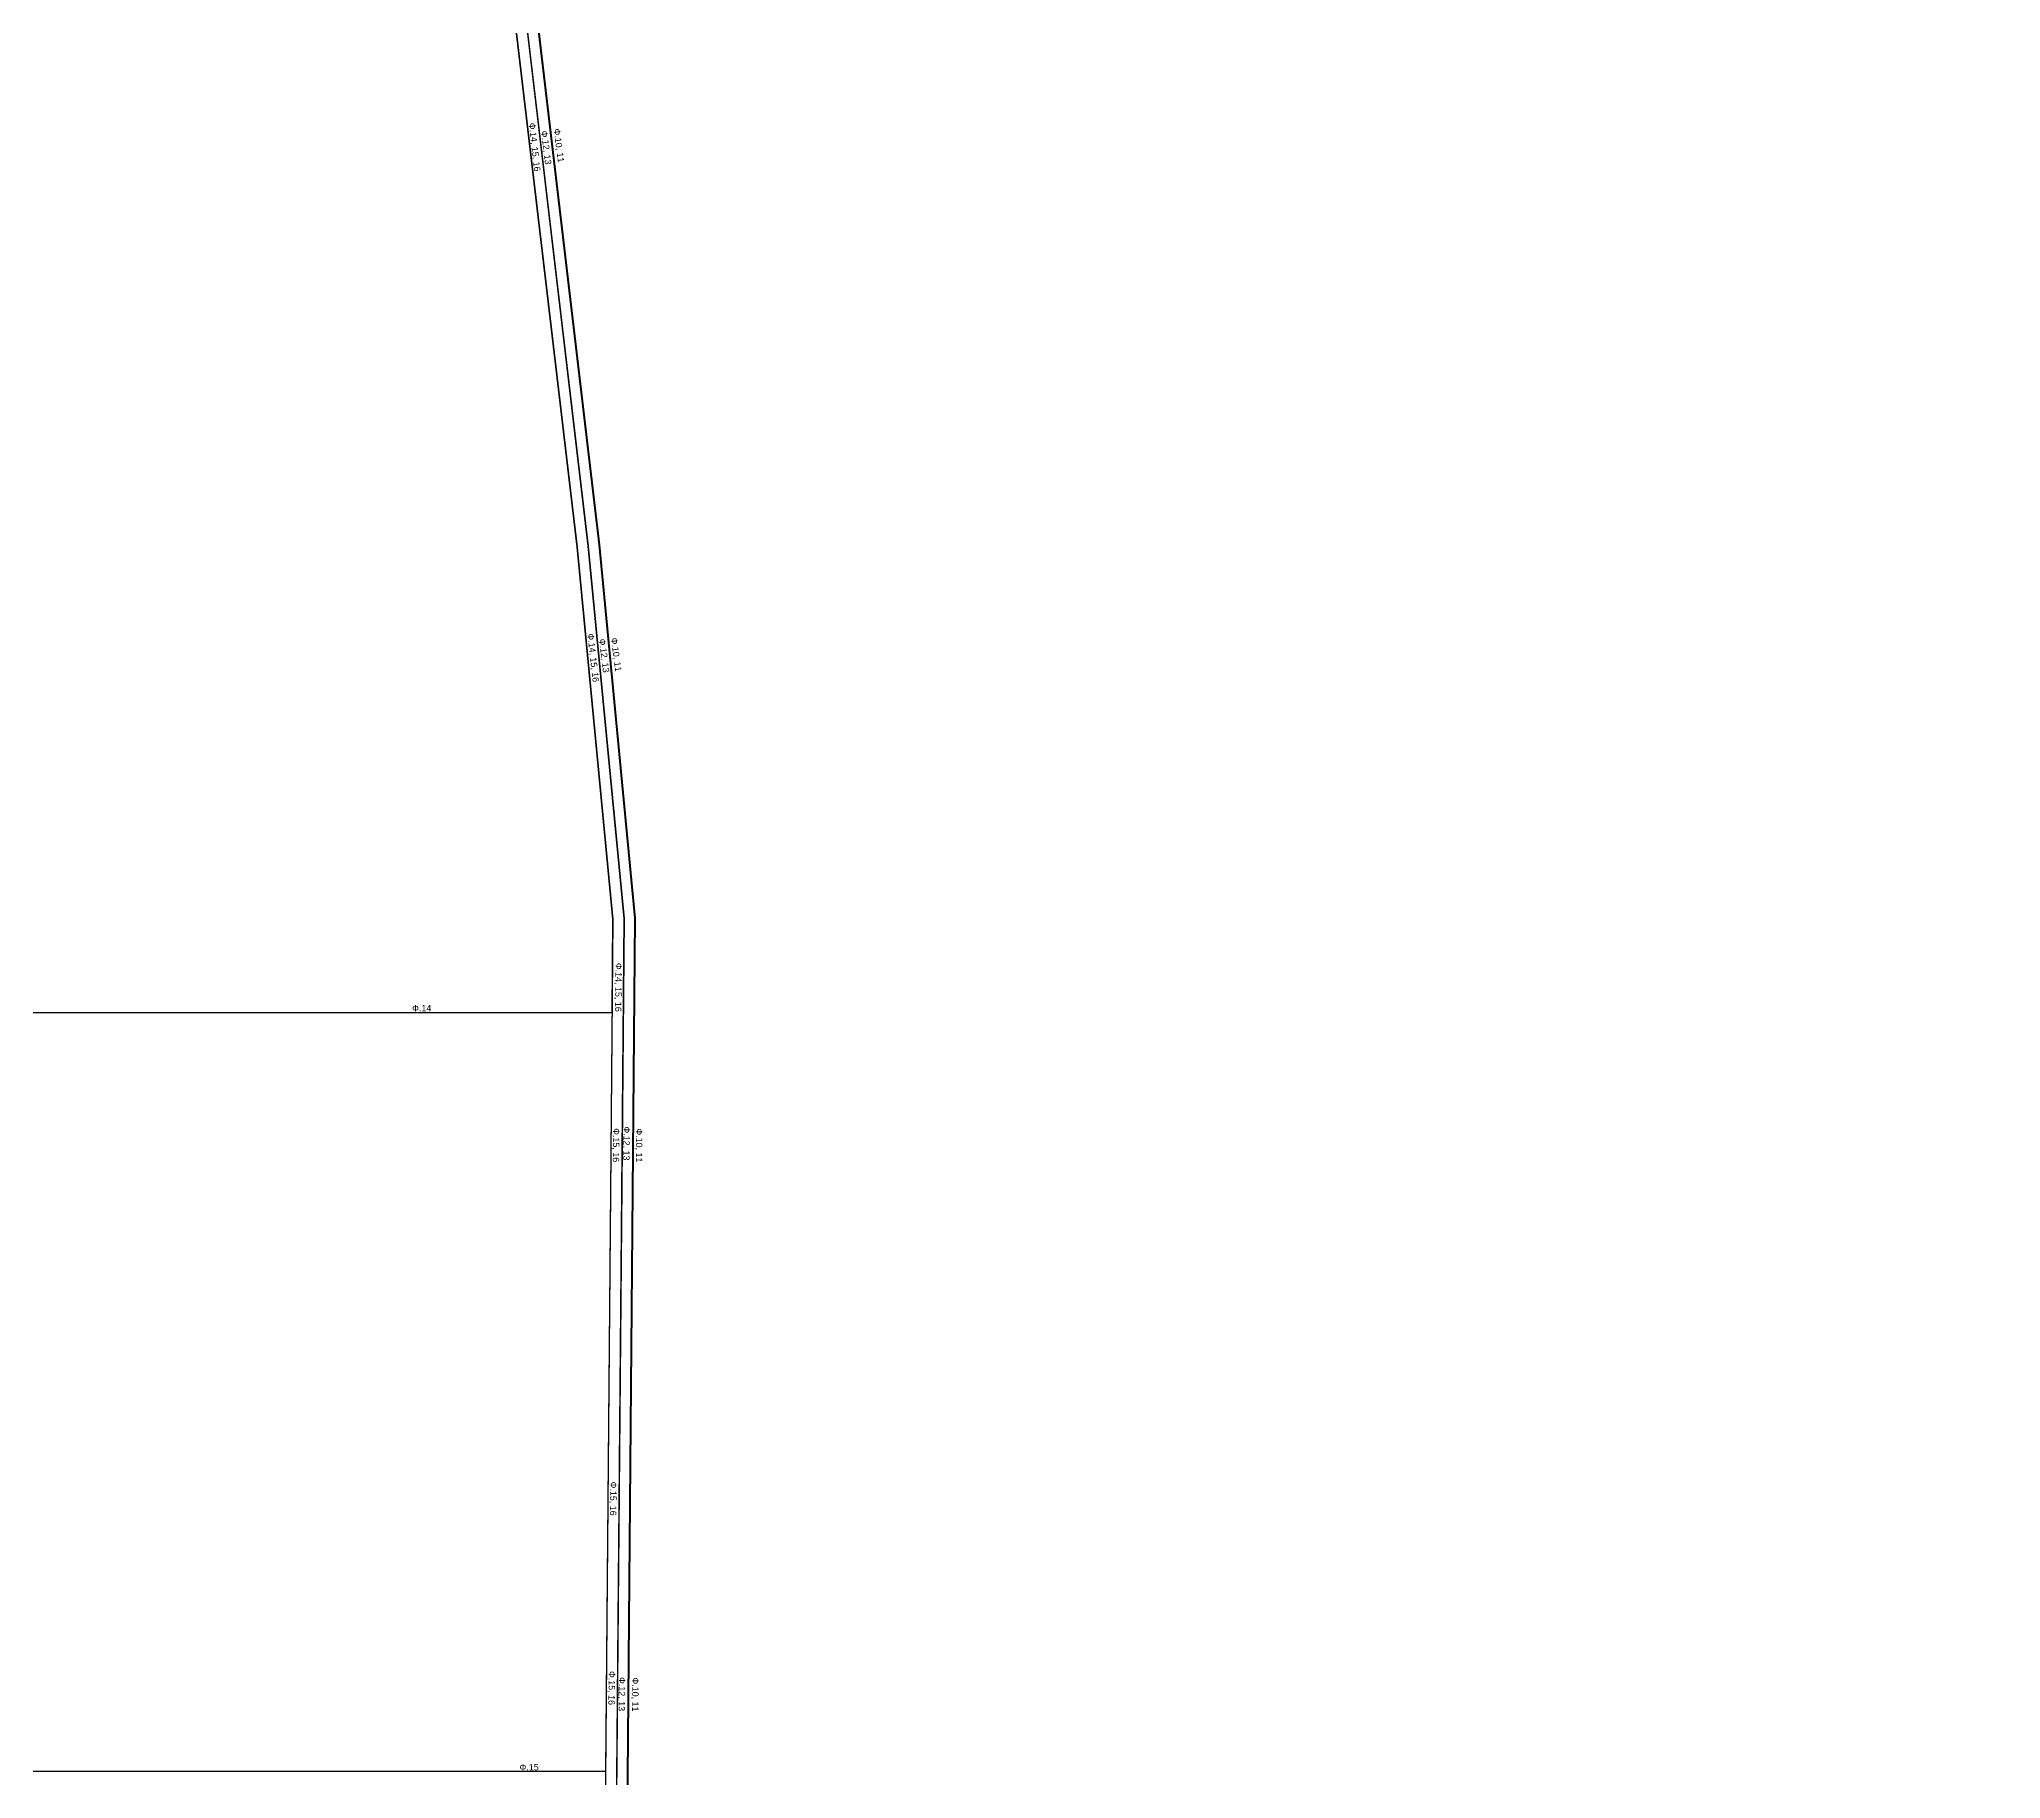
# Model space of a CAD drawing. Header units: millimetres. Extents: x 2242885 to 2245448, y 377596 to 382000.
# Drawn here: x 2243626 to 2244548, y 379536 to 380353 of the extents above; entities that cross this region are included whole.
import ezdxf

# ---------------------------------------------------------------- set-up
doc = ezdxf.new("R2010")
doc.units = ezdxf.units.MM
doc.layers.add('ЛЭП_10_каб', color=201, linetype='Continuous', lineweight=25)
doc.layers.add('наименование_фидера_10_кв', color=201, linetype='Continuous', lineweight=25)
doc.styles.get("Standard").update_dxf_attribs({"font": 'arial.ttf'})

msp = doc.modelspace()

# ---------------------------------------------------------------- linework, layer by layer
at = {"layer": 'ЛЭП_10_каб'}
for points in [[(2243641.89, 381159.79), (2243641.89, 381166.16), (2243687.36, 381166.16), (2243724.54, 380830.23, 0.151646), (2243769.21, 380736.25, -0.160741), (2243831.34, 380608.4), (2243889.46, 380115.71), (2243906.35, 379940.24), (2243899.28, 379114.67), (2243899.28, 379088.38), (2243962.61, 379031.55), (2244144.43, 378910.68), (2244247.04, 378856.35), (2244492.69, 378868.8), (2244597.97, 378872.87), (2244741.98, 378867.47), (2244831.19, 378916.21), (2244926.08, 378921.04), (2244932.73, 378903.76)], [(2243641.99, 381159.79), (2243641.99, 381166.06), (2243687.07, 381166.06), (2243724.25, 380830.18, 0.151626), (2243768.98, 380736.07, -0.160763), (2243831.05, 380608.35), (2243889.17, 380115.68), (2243906.05, 379940.24), (2243898.98, 379114.67), (2243899.18, 379088.33), (2243962.55, 379031.47), (2244144.38, 378910.6), (2244247.02, 378856.25), (2244291.86, 378858.52), (2244325.6, 378827.42), (2244332.47, 378629.71), (2244338.71, 378622.26)], [(2243643.01, 381159.79), (2243643.01, 381161.06), (2243682.59, 381161.06), (2243719.29, 380829.55, 0.151837), (2243765.35, 380732.63, -0.160792), (2243826.09, 380607.72), (2243884.19, 380115.15), (2243901.05, 379940.02), (2243893.98, 379114.69), (2243893.98, 378076.62), (2243826.51, 378076.62)], [(2243643.11, 381159.79), (2243643.11, 381160.96), (2243682.5, 381160.96), (2243719.19, 380829.53, 0.151841), (2243765.27, 380732.57, -0.160793), (2243825.99, 380607.71), (2243884.09, 380115.14), (2243900.95, 379940.02), (2243893.88, 379114.69), (2243893.88, 378665.57), (2243739.3, 378665.47)], [(2243644.16, 381155.76), (2243677.84, 381155.76), (2243714.03, 380828.88, 0.152052), (2243761.5, 380728.99, -0.160823), (2243820.83, 380607.06), (2243878.92, 380114.59), (2243895.74, 379939.79), (2243892.31, 379539.05), (2243475.82, 379539.05)], [(2243644.16, 381155.66), (2243677.75, 381155.66), (2243713.93, 380828.87, 0.152056), (2243761.43, 380728.92, -0.160824), (2243820.73, 380607.04), (2243878.82, 380114.58), (2243895.64, 379939.79), (2243895.26, 379895.67), (2243552.09, 379895.67)], [(2243644.16, 381155.86), (2243677.93, 381155.86), (2243714.13, 380828.89, 0.152048), (2243761.57, 380729.06, -0.160823), (2243820.93, 380607.07), (2243879.02, 380114.6), (2243895.84, 379939.8), (2243888.78, 379114.71), (2243888.78, 379056.93), (2243823.85, 379056.93)]]:
    msp.add_lwpolyline(points, format="xyb", dxfattribs=at)

# ---------------------------------------------------------------- texts
at = {"layer": 'наименование_фидера_10_кв', "char_height": 3, "attachment_point": 1}
for s, insert, rotation in [('Ф.14, 15, 16', (2243859.25, 380314.31), 276.39489), ('Ф.12, 13', (2243865, 380310.63), 276.9943), ('Ф.10, 11', (2243870.9, 380311.62), 277.4933), ('Ф.14, 15, 16', (2243886.79, 380074.26), 276.39489), ('Ф.12, 13', (2243892.23, 380071.78), 276.9943), ('Ф.10, 11', (2243897.85, 380072.26), 277.4933), ('Ф.14, 15, 16', (2243900.09, 379919.18), 269.27412), ('Ф.14', (2243801.41, 379899.36), 0.27893), ('Ф.15, 16', (2243898.97, 379841.46), 269.27412), ('Ф.12, 13', (2243903.85, 379842.29), 269.38625), ('Ф.10, 11', (2243909.66, 379841.38), 269.83118), ('Ф.15, 16', (2243897.63, 379675.3), 269.27412), ('Ф.15, 16', (2243896.89, 379586.26), 269.27412), ('Ф.12, 13', (2243901.65, 379583.4), 269.38625), ('Ф.10, 11', (2243907.92, 379583.24), 269.83118), ('Ф.15', (2243851.92, 379542.51), 0.29754)]:
    msp.add_mtext_dynamic_manual_height_columns(s, width=36.1201, gutter_width=12.5, heights=[0], dxfattribs=dict(at, insert=insert, rotation=rotation))

doc.saveas('drawing.dxf')
